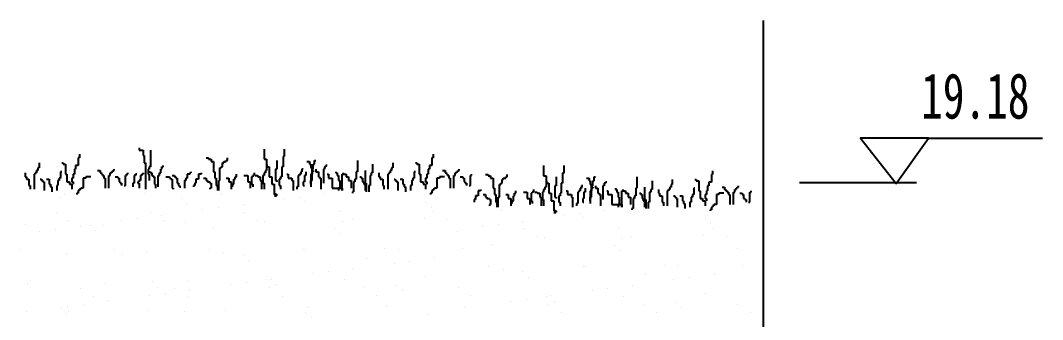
# Model space of a CAD drawing. Extents: x -1852 to 2348, y -1632 to 4031.
# Drawn here: x 1359 to 2034, y 3022 to 3220 of the extents above; entities that cross this region are included whole.
import ezdxf

# ---------------------------------------------------------------- set-up
doc = ezdxf.new("R2010")
doc.units = 0
doc.header["$MEASUREMENT"] = 0
doc.layers.get('0').update_dxf_attribs({"linetype": 'CONTINUOUS'})
doc.layers.add('STAIR', color=140, linetype='CONTINUOUS')
doc.layers.add('TREE', color=3, linetype='CONTINUOUS')
doc.styles.add('XREF1$0$STYLE3', font='simsun.ttf', dxfattribs={"width": 0.7})

msp = doc.modelspace()

# ---------------------------------------------------------------- linework, layer by layer
at = {"color": 40, "linetype": 'BYBLOCK'}
for p, q in [((1958.31, 3141.91), (2033.65, 3141.91)), ((1873.41, 3112.64), (1950.45, 3112.64))]:
    msp.add_line(p, q, dxfattribs=at)
msp.add_lwpolyline([(1958.31, 3141.91), (1913.51, 3141.91), (1937.04, 3112.14)], close=True, dxfattribs=at)
at = {"layer": 'STAIR', "linetype": 'CONTINUOUS'}
msp.add_line((1849.4, 3219.68), (1849.4, 2789.63), dxfattribs=at)
at = {"layer": 'TREE', "linetype": 'CONTINUOUS'}
for p, q in [((1437.76, 3135.62), (1437.76, 3133.95)), ((1397.47, 3128.97), (1397.47, 3123.98)), ((1398.31, 3128.97), (1397.47, 3128.97)), ((1398.31, 3131.46), (1398.31, 3128.97)), ((1437.76, 3133.95), (1440.26, 3133.95)), ((1440.26, 3133.95), (1440.26, 3130.63)), ((1440.26, 3130.63), (1441.09, 3130.63)), ((1441.09, 3130.63), (1441.09, 3125.64)), ((1445.25, 3133.95), (1445.25, 3123.15)), ((1481.86, 3128.97), (1483.52, 3128.97)), ((1483.52, 3128.97), (1483.52, 3128.14)), ((1496, 3127.31), (1496, 3128.97)), ((1520.13, 3134.78), (1520.13, 3128.14)), ((1532.61, 3129.8), (1532.61, 3123.15)), ((1533.45, 3129.8), (1532.61, 3129.8)), ((1533.45, 3134.78), (1533.45, 3129.8)), ((1630.8, 3128.97), (1630.8, 3123.98)), ((1631.63, 3128.97), (1630.8, 3128.97)), ((1631.63, 3131.46), (1631.63, 3128.97)), ((1370.85, 3122.32), (1370.85, 3120.66)), ((1371.68, 3122.32), (1370.85, 3122.32)), ((1371.68, 3125.64), (1371.68, 3122.32)), ((1386.66, 3125.64), (1387.49, 3125.64)), ((1387.49, 3125.64), (1387.49, 3124.81)), ((1387.49, 3124.81), (1389.15, 3124.81)), ((1389.15, 3124.81), (1389.15, 3118.17)), ((1395.81, 3123.98), (1395.81, 3121.49)), ((1397.47, 3123.98), (1395.81, 3123.98)), ((1441.09, 3125.64), (1441.92, 3125.64)), ((1441.92, 3125.64), (1441.92, 3108.2)), ((1444.42, 3123.15), (1444.42, 3121.49)), ((1445.25, 3123.15), (1444.42, 3123.15)), ((1452.74, 3123.15), (1453.57, 3123.15)), ((1452.74, 3121.49), (1452.74, 3123.15)), ((1453.57, 3123.15), (1453.57, 3123.98)), ((1483.52, 3128.14), (1485.19, 3128.14)), ((1485.19, 3128.14), (1485.19, 3126.48)), ((1485.19, 3126.48), (1486.85, 3126.48)), ((1486.85, 3126.48), (1486.85, 3119.83)), ((1491.01, 3122.32), (1491.84, 3122.32)), ((1491.01, 3114.01), (1491.01, 3122.32)), ((1491.84, 3123.15), (1492.68, 3123.15)), ((1491.84, 3122.32), (1491.84, 3123.15)), ((1492.68, 3125.64), (1493.51, 3125.64)), ((1492.68, 3123.15), (1492.68, 3125.64)), ((1493.51, 3126.48), (1495.17, 3126.48)), ((1493.51, 3125.64), (1493.51, 3126.48)), ((1495.17, 3127.31), (1496, 3127.31)), ((1495.17, 3126.48), (1495.17, 3127.31)), ((1520.13, 3128.14), (1521.8, 3128.14)), ((1521.8, 3128.14), (1521.8, 3123.15)), ((1521.8, 3123.98), (1521.8, 3120.66)), ((1522.63, 3123.98), (1521.8, 3123.98)), ((1521.8, 3123.15), (1523.46, 3123.15)), ((1523.46, 3123.15), (1523.46, 3116.51)), ((1528.45, 3127.31), (1528.45, 3121.49)), ((1531.78, 3123.15), (1531.78, 3116.51)), ((1532.61, 3123.15), (1531.78, 3123.15)), ((1548.42, 3126.48), (1550.09, 3126.48)), ((1550.09, 3126.48), (1550.09, 3124.81)), ((1550.09, 3124.81), (1550.92, 3124.81)), ((1550.92, 3124.81), (1550.92, 3122.32)), ((1550.92, 3122.32), (1551.75, 3122.32)), ((1551.75, 3122.32), (1551.75, 3120.66)), ((1552.58, 3124.81), (1553.42, 3124.81)), ((1552.58, 3121.49), (1552.58, 3124.81)), ((1553.42, 3127.31), (1554.25, 3127.31)), ((1553.42, 3124.81), (1553.42, 3127.31)), ((1560.07, 3123.15), (1560.07, 3121.49)), ((1560.9, 3123.15), (1560.07, 3123.15)), ((1560.9, 3123.98), (1560.9, 3123.15)), ((1561.74, 3123.98), (1560.9, 3123.98)), ((1581.71, 3127.31), (1581.71, 3119.83)), ((1591.69, 3124.81), (1591.69, 3119)), ((1604.17, 3122.32), (1604.17, 3120.66)), ((1605, 3122.32), (1604.17, 3122.32)), ((1605, 3125.64), (1605, 3122.32)), ((1619.98, 3125.64), (1620.81, 3125.64)), ((1620.81, 3125.64), (1620.81, 3124.81)), ((1620.81, 3124.81), (1622.48, 3124.81)), ((1622.48, 3124.81), (1622.48, 3118.17)), ((1629.13, 3123.98), (1629.13, 3121.49)), ((1630.8, 3123.98), (1629.13, 3123.98)), ((1704.52, 3123.83), (1704.52, 3117.19)), ((1717.84, 3123.83), (1717.84, 3118.85)), ((1362.53, 3119), (1362.53, 3116.51)), ((1362.53, 3116.51), (1363.36, 3116.51)), ((1363.36, 3116.51), (1363.36, 3114.84)), ((1368.35, 3118.17), (1368.35, 3108.2)), ((1369.18, 3118.17), (1368.35, 3118.17)), ((1369.18, 3119), (1369.18, 3118.17)), ((1370.02, 3119), (1369.18, 3119)), ((1370.02, 3120.66), (1370.02, 3119)), ((1370.85, 3120.66), (1370.02, 3120.66)), ((1384.99, 3115.67), (1384.99, 3114.01)), ((1385.82, 3115.67), (1384.99, 3115.67)), ((1385.82, 3119.83), (1385.82, 3115.67)), ((1386.66, 3119.83), (1385.82, 3119.83)), ((1389.15, 3118.17), (1389.98, 3118.17)), ((1389.98, 3118.17), (1389.98, 3113.18)), ((1393.31, 3115.67), (1393.31, 3113.18)), ((1394.14, 3115.67), (1393.31, 3115.67)), ((1394.14, 3118.17), (1394.14, 3115.67)), ((1394.98, 3118.17), (1394.14, 3118.17)), ((1394.98, 3121.49), (1394.98, 3118.17)), ((1395.81, 3121.49), (1394.98, 3121.49)), ((1400.8, 3115.67), (1400.8, 3109.03)), ((1402.47, 3115.67), (1400.8, 3115.67)), ((1402.47, 3116.51), (1402.47, 3115.67)), ((1405.79, 3116.51), (1402.47, 3116.51)), ((1410.3, 3120.66), (1411.97, 3120.66)), ((1411.97, 3120.66), (1411.97, 3119)), ((1411.97, 3119), (1412.8, 3119)), ((1412.8, 3119), (1412.8, 3118.17)), ((1412.8, 3118.17), (1413.63, 3118.17)), ((1413.63, 3118.17), (1413.63, 3117.34)), ((1413.63, 3117.34), (1414.46, 3117.34)), ((1414.46, 3117.34), (1414.46, 3115.67)), ((1414.46, 3115.67), (1415.3, 3115.67)), ((1415.3, 3115.67), (1415.3, 3109.03)), ((1417.79, 3117.34), (1418.63, 3117.34)), ((1417.79, 3109.03), (1417.79, 3117.34)), ((1418.63, 3119), (1419.46, 3119)), ((1418.63, 3117.34), (1418.63, 3119)), ((1419.46, 3119.83), (1420.29, 3119.83)), ((1419.46, 3119), (1419.46, 3119.83)), ((1420.29, 3120.66), (1421.12, 3120.66)), ((1420.29, 3119.83), (1420.29, 3120.66)), ((1421.12, 3120.66), (1421.12, 3121.49)), ((1421.95, 3116.51), (1423.62, 3116.51)), ((1423.62, 3116.51), (1423.62, 3115.67)), ((1423.62, 3115.67), (1424.45, 3115.67)), ((1424.45, 3115.67), (1424.45, 3113.18)), ((1428.61, 3117.34), (1429.44, 3117.34)), ((1428.61, 3110.69), (1428.61, 3117.34)), ((1429.44, 3118.17), (1430.27, 3118.17)), ((1429.44, 3117.34), (1429.44, 3118.17)), ((1430.27, 3118.17), (1430.27, 3119)), ((1434.43, 3117.34), (1434.43, 3112.35)), ((1435.27, 3117.34), (1434.43, 3117.34)), ((1435.27, 3118.17), (1435.27, 3117.34)), ((1436.1, 3118.17), (1435.27, 3118.17)), ((1438.59, 3117.34), (1438.59, 3114.01)), ((1439.43, 3117.34), (1438.59, 3117.34)), ((1439.43, 3118.17), (1439.43, 3117.34)), ((1440.26, 3118.17), (1439.43, 3118.17)), ((1440.26, 3119), (1440.26, 3118.17)), ((1443.59, 3121.49), (1443.59, 3118.17)), ((1444.42, 3121.49), (1443.59, 3121.49)), ((1443.59, 3118.17), (1444.42, 3118.17)), ((1444.42, 3119.83), (1445.25, 3119.83)), ((1444.42, 3118.17), (1444.42, 3114.01)), ((1445.25, 3119.83), (1445.25, 3119)), ((1445.25, 3119), (1446.08, 3119)), ((1446.08, 3119), (1446.08, 3117.34)), ((1446.08, 3117.34), (1446.91, 3117.34)), ((1446.91, 3117.34), (1446.91, 3116.51)), ((1446.91, 3116.51), (1447.75, 3116.51)), ((1447.75, 3116.51), (1447.75, 3111.52)), ((1450.24, 3117.34), (1451.07, 3117.34)), ((1450.24, 3109.86), (1450.24, 3117.34)), ((1451.07, 3119), (1451.91, 3119)), ((1451.07, 3117.34), (1451.07, 3119)), ((1451.91, 3121.49), (1452.74, 3121.49)), ((1451.91, 3119), (1451.91, 3121.49)), ((1455.23, 3116.51), (1457.73, 3116.51)), ((1457.73, 3116.51), (1457.73, 3115.67)), ((1457.73, 3115.67), (1458.56, 3115.67)), ((1458.56, 3115.67), (1458.56, 3114.84)), ((1459.4, 3117.34), (1461.06, 3117.34)), ((1461.06, 3117.34), (1461.06, 3116.51)), ((1461.06, 3116.51), (1461.89, 3116.51)), ((1461.89, 3116.51), (1461.89, 3115.67)), ((1461.89, 3115.67), (1462.72, 3115.67)), ((1462.72, 3115.67), (1462.72, 3112.35)), ((1468.55, 3115.67), (1468.55, 3114.01)), ((1469.38, 3115.67), (1468.55, 3115.67)), ((1469.38, 3118.17), (1469.38, 3115.67)), ((1471.04, 3118.17), (1469.38, 3118.17)), ((1471.04, 3119), (1471.04, 3118.17)), ((1471.88, 3119), (1471.04, 3119)), ((1471.88, 3119.83), (1471.88, 3119)), ((1476.87, 3118.17), (1476.87, 3114.84)), ((1478.53, 3118.17), (1476.87, 3118.17)), ((1478.53, 3119), (1478.53, 3118.17)), ((1480.2, 3115.67), (1481.86, 3115.67)), ((1481.86, 3115.67), (1481.86, 3114.01)), ((1486.85, 3119.83), (1487.68, 3119.83)), ((1487.68, 3119.83), (1487.68, 3115.67)), ((1487.68, 3115.67), (1488.52, 3115.67)), ((1488.52, 3115.67), (1488.52, 3110.69)), ((1495.17, 3115.67), (1496.84, 3115.67)), ((1496.84, 3115.67), (1496.84, 3113.18)), ((1501, 3116.51), (1501.83, 3116.51)), ((1501, 3114.84), (1501, 3116.51)), ((1501.83, 3116.51), (1501.83, 3118.17)), ((1506.82, 3117.34), (1509.32, 3117.34)), ((1509.32, 3117.34), (1509.32, 3113.18)), ((1511.81, 3116.51), (1511.81, 3111.52)), ((1512.65, 3116.51), (1511.81, 3116.51)), ((1512.65, 3117.34), (1512.65, 3116.51)), ((1513.48, 3117.34), (1512.65, 3117.34)), ((1513.48, 3119), (1513.48, 3117.34)), ((1514.31, 3117.34), (1515.97, 3117.34)), ((1515.97, 3117.34), (1515.97, 3116.51)), ((1515.97, 3116.51), (1517.64, 3116.51)), ((1517.64, 3116.51), (1517.64, 3114.01)), ((1519.3, 3117.34), (1519.3, 3112.35)), ((1520.13, 3117.34), (1519.3, 3117.34)), ((1520.13, 3119), (1520.13, 3117.34)), ((1520.97, 3119), (1520.13, 3119)), ((1520.97, 3120.66), (1520.97, 3119)), ((1521.8, 3120.66), (1520.97, 3120.66)), ((1523.46, 3116.51), (1525.13, 3116.51)), ((1525.13, 3116.51), (1525.13, 3111.52)), ((1527.62, 3121.49), (1527.62, 3114.01)), ((1528.45, 3121.49), (1527.62, 3121.49)), ((1530.95, 3116.51), (1530.95, 3114.84)), ((1531.78, 3116.51), (1530.95, 3116.51)), ((1535.11, 3118.17), (1535.94, 3118.17)), ((1535.94, 3118.17), (1535.94, 3115.67)), ((1535.94, 3115.67), (1538.44, 3115.67)), ((1538.44, 3115.67), (1538.44, 3114.01)), ((1542.6, 3117.34), (1542.6, 3109.86)), ((1543.43, 3117.34), (1542.6, 3117.34)), ((1543.43, 3118.17), (1543.43, 3117.34)), ((1544.26, 3118.17), (1543.43, 3118.17)), ((1544.26, 3119.83), (1544.26, 3118.17)), ((1545.1, 3119.83), (1544.26, 3119.83)), ((1545.1, 3121.49), (1545.1, 3119.83)), ((1545.93, 3121.49), (1545.1, 3121.49)), ((1546.76, 3117.34), (1546.76, 3113.18)), ((1547.59, 3117.34), (1546.76, 3117.34)), ((1547.59, 3119.83), (1547.59, 3117.34)), ((1550.92, 3118.17), (1550.92, 3109.86)), ((1551.75, 3118.17), (1550.92, 3118.17)), ((1551.75, 3121.49), (1552.58, 3121.49)), ((1551.75, 3114.01), (1551.75, 3121.49)), ((1551.75, 3120.66), (1552.58, 3120.66)), ((1551.75, 3119.83), (1551.75, 3118.17)), ((1552.58, 3119.83), (1551.75, 3119.83)), ((1552.58, 3120.66), (1552.58, 3119.83)), ((1554.25, 3121.49), (1554.25, 3119.83)), ((1554.25, 3119.83), (1555.91, 3119.83)), ((1555.91, 3119.83), (1555.91, 3116.51)), ((1555.91, 3116.51), (1556.74, 3116.51)), ((1556.74, 3116.51), (1556.74, 3115.67)), ((1556.74, 3115.67), (1557.58, 3115.67)), ((1557.58, 3115.67), (1557.58, 3108.2)), ((1559.24, 3121.49), (1559.24, 3112.35)), ((1560.07, 3121.49), (1559.24, 3121.49)), ((1561.74, 3118.17), (1562.57, 3118.17)), ((1562.57, 3118.17), (1562.57, 3115.67)), ((1562.57, 3115.67), (1565.06, 3115.67)), ((1565.06, 3115.67), (1565.06, 3109.03)), ((1567.56, 3119.83), (1567.56, 3119)), ((1567.56, 3119), (1568.39, 3119)), ((1568.39, 3119), (1568.39, 3117.34)), ((1568.39, 3117.34), (1569.22, 3117.34)), ((1569.22, 3117.34), (1569.22, 3114.01)), ((1571.72, 3118.17), (1572.55, 3118.17)), ((1571.72, 3107.37), (1571.72, 3118.17)), ((1572.55, 3118.17), (1572.55, 3119)), ((1572.55, 3118.17), (1574.22, 3118.17)), ((1574.22, 3118.17), (1574.22, 3116.51)), ((1574.22, 3116.51), (1575.88, 3116.51)), ((1575.88, 3116.51), (1575.88, 3114.01)), ((1580.87, 3119.83), (1580.87, 3114.84)), ((1581.71, 3119.83), (1580.87, 3119.83)), ((1583.37, 3116.51), (1584.2, 3116.51)), ((1584.2, 3116.51), (1584.2, 3115.67)), ((1584.2, 3115.67), (1585.03, 3115.67)), ((1585.03, 3115.67), (1585.03, 3113.18)), ((1586.7, 3120.66), (1586.7, 3112.35)), ((1590.03, 3117.34), (1590.03, 3110.69)), ((1590.86, 3117.34), (1590.03, 3117.34)), ((1590.86, 3119), (1590.86, 3117.34)), ((1591.69, 3119), (1590.86, 3119)), ((1595.85, 3119), (1595.85, 3116.51)), ((1595.85, 3116.51), (1596.68, 3116.51)), ((1596.68, 3116.51), (1596.68, 3114.84)), ((1601.67, 3118.17), (1601.67, 3108.2)), ((1602.51, 3118.17), (1601.67, 3118.17)), ((1602.51, 3119), (1602.51, 3118.17)), ((1603.34, 3119), (1602.51, 3119)), ((1603.34, 3120.66), (1603.34, 3119)), ((1604.17, 3120.66), (1603.34, 3120.66)), ((1618.32, 3115.67), (1618.32, 3114.01)), ((1619.15, 3115.67), (1618.32, 3115.67)), ((1619.15, 3119.83), (1619.15, 3115.67)), ((1619.98, 3119.83), (1619.15, 3119.83)), ((1622.48, 3118.17), (1623.31, 3118.17)), ((1623.31, 3118.17), (1623.31, 3113.18)), ((1626.64, 3115.67), (1626.64, 3113.18)), ((1627.47, 3115.67), (1626.64, 3115.67)), ((1627.47, 3118.17), (1627.47, 3115.67)), ((1628.3, 3118.17), (1627.47, 3118.17)), ((1628.3, 3121.49), (1628.3, 3118.17)), ((1629.13, 3121.49), (1628.3, 3121.49)), ((1634.12, 3115.67), (1634.12, 3109.03)), ((1635.79, 3115.67), (1634.12, 3115.67)), ((1635.79, 3116.51), (1635.79, 3115.67)), ((1639.12, 3116.51), (1635.79, 3116.51)), ((1637.89, 3120.66), (1639.55, 3120.66)), ((1639.55, 3120.66), (1639.55, 3119)), ((1639.55, 3119), (1640.39, 3119)), ((1640.39, 3119), (1640.39, 3118.17)), ((1640.39, 3118.17), (1641.22, 3118.17)), ((1641.22, 3118.17), (1641.22, 3117.34)), ((1641.22, 3117.34), (1642.05, 3117.34)), ((1642.05, 3117.34), (1642.05, 3115.67)), ((1642.05, 3115.67), (1642.88, 3115.67)), ((1642.88, 3115.67), (1642.88, 3109.03)), ((1645.38, 3117.34), (1646.21, 3117.34)), ((1645.38, 3109.03), (1645.38, 3117.34)), ((1646.21, 3119), (1647.04, 3119)), ((1646.21, 3117.34), (1646.21, 3119)), ((1647.04, 3119.83), (1647.87, 3119.83)), ((1647.04, 3119), (1647.04, 3119.83)), ((1647.87, 3120.66), (1648.71, 3120.66)), ((1647.87, 3119.83), (1647.87, 3120.66)), ((1648.71, 3120.66), (1648.71, 3121.49)), ((1649.54, 3116.51), (1651.2, 3116.51)), ((1651.2, 3116.51), (1651.2, 3115.67)), ((1651.2, 3115.67), (1652.03, 3115.67)), ((1652.03, 3115.67), (1652.03, 3113.18)), ((1656.2, 3117.34), (1657.03, 3117.34)), ((1656.2, 3110.69), (1656.2, 3117.34)), ((1657.03, 3117.34), (1657.03, 3118.17)), ((1666.25, 3118.02), (1667.91, 3118.02)), ((1667.91, 3118.02), (1667.91, 3117.19)), ((1667.91, 3117.19), (1669.58, 3117.19)), ((1669.58, 3117.19), (1669.58, 3115.53)), ((1669.58, 3115.53), (1671.24, 3115.53)), ((1671.24, 3115.53), (1671.24, 3108.88)), ((1677.9, 3115.53), (1679.56, 3115.53)), ((1677.9, 3114.69), (1677.9, 3115.53)), ((1679.56, 3116.36), (1680.39, 3116.36)), ((1679.56, 3115.53), (1679.56, 3116.36)), ((1680.39, 3116.36), (1680.39, 3118.02)), ((1704.52, 3117.19), (1706.19, 3117.19)), ((1706.19, 3117.19), (1706.19, 3112.2)), ((1712.84, 3116.36), (1712.84, 3110.54)), ((1717, 3118.85), (1717, 3112.2)), ((1717.84, 3118.85), (1717, 3118.85)), ((1732.81, 3115.53), (1734.48, 3115.53)), ((1734.48, 3115.53), (1734.48, 3113.86)), ((1737.81, 3116.36), (1738.64, 3116.36)), ((1737.81, 3113.86), (1737.81, 3116.36)), ((1766.09, 3116.36), (1766.09, 3108.88)), ((1815.18, 3118.02), (1815.18, 3113.03)), ((1816.02, 3118.02), (1815.18, 3118.02)), ((1816.02, 3120.51), (1816.02, 3118.02)), ((1363.36, 3114.84), (1365.02, 3114.84)), ((1365.02, 3114.84), (1365.02, 3110.69)), ((1365.02, 3110.69), (1365.86, 3110.69)), ((1365.86, 3110.69), (1365.86, 3108.2)), ((1372.51, 3114.84), (1373.34, 3114.84)), ((1373.34, 3114.84), (1373.34, 3114.01)), ((1373.34, 3114.01), (1374.18, 3114.01)), ((1374.18, 3114.01), (1374.18, 3113.18)), ((1374.18, 3113.18), (1375.01, 3113.18)), ((1375.01, 3113.18), (1375.01, 3107.37)), ((1376.67, 3114.84), (1378.34, 3114.84)), ((1378.34, 3114.84), (1378.34, 3111.52)), ((1378.34, 3111.52), (1379.17, 3111.52)), ((1379.17, 3111.52), (1379.17, 3109.86)), ((1379.17, 3109.86), (1380, 3109.86)), ((1380, 3109.86), (1380, 3106.54)), ((1383.33, 3110.69), (1383.33, 3107.37)), ((1384.16, 3110.69), (1383.33, 3110.69)), ((1384.16, 3114.01), (1384.16, 3110.69)), ((1384.99, 3114.01), (1384.16, 3114.01)), ((1389.98, 3113.18), (1391.65, 3113.18)), ((1391.65, 3113.18), (1391.65, 3111.52)), ((1391.65, 3111.52), (1393.31, 3111.52)), ((1393.31, 3113.18), (1394.14, 3113.18)), ((1393.31, 3111.52), (1393.31, 3108.2)), ((1394.14, 3113.18), (1394.14, 3111.52)), ((1399.14, 3109.03), (1399.14, 3108.2)), ((1400.8, 3109.03), (1399.14, 3109.03)), ((1424.45, 3113.18), (1425.28, 3113.18)), ((1425.28, 3113.18), (1425.28, 3112.35)), ((1425.28, 3112.35), (1426.11, 3112.35)), ((1426.11, 3112.35), (1426.11, 3110.69)), ((1427.78, 3110.69), (1428.61, 3110.69)), ((1433.6, 3112.35), (1433.6, 3109.86)), ((1434.43, 3112.35), (1433.6, 3112.35)), ((1436.93, 3113.18), (1436.93, 3112.35)), ((1437.76, 3113.18), (1436.93, 3113.18)), ((1436.93, 3112.35), (1437.76, 3112.35)), ((1437.76, 3114.01), (1437.76, 3113.18)), ((1438.59, 3114.01), (1437.76, 3114.01)), ((1437.76, 3112.35), (1437.76, 3109.03)), ((1447.75, 3111.52), (1448.58, 3111.52)), ((1448.58, 3111.52), (1448.58, 3109.03)), ((1458.56, 3114.84), (1459.4, 3114.84)), ((1459.4, 3114.84), (1459.4, 3109.03)), ((1459.4, 3109.03), (1460.23, 3109.03)), ((1460.23, 3109.03), (1460.23, 3108.2)), ((1462.72, 3112.35), (1463.56, 3112.35)), ((1463.56, 3112.35), (1463.56, 3110.69)), ((1463.56, 3110.69), (1464.39, 3110.69)), ((1464.39, 3110.69), (1464.39, 3109.86)), ((1464.39, 3109.86), (1465.22, 3109.86)), ((1467.72, 3114.01), (1467.72, 3109.03)), ((1468.55, 3114.01), (1467.72, 3114.01)), ((1473.54, 3110.69), (1473.54, 3109.86)), ((1474.37, 3110.69), (1473.54, 3110.69)), ((1474.37, 3112.35), (1474.37, 3110.69)), ((1475.2, 3112.35), (1474.37, 3112.35)), ((1475.2, 3114.84), (1475.2, 3112.35)), ((1476.87, 3114.84), (1475.2, 3114.84)), ((1481.86, 3114.01), (1482.69, 3114.01)), ((1482.69, 3114.01), (1482.69, 3113.18)), ((1482.69, 3113.18), (1484.36, 3113.18)), ((1484.36, 3113.18), (1484.36, 3112.35)), ((1484.36, 3112.35), (1485.19, 3112.35)), ((1484.36, 3109.03), (1484.36, 3108.2)), ((1485.19, 3109.03), (1484.36, 3109.03)), ((1485.19, 3112.35), (1485.19, 3109.03)), ((1488.52, 3110.69), (1489.35, 3110.69)), ((1489.35, 3110.69), (1489.35, 3107.37)), ((1490.18, 3114.01), (1491.01, 3114.01)), ((1490.18, 3107.37), (1490.18, 3114.01)), ((1496.84, 3113.18), (1498.5, 3113.18)), ((1498.5, 3113.18), (1498.5, 3108.2)), ((1499.33, 3111.52), (1500.16, 3111.52)), ((1499.33, 3109.86), (1499.33, 3111.52)), ((1500.16, 3114.84), (1501, 3114.84)), ((1500.16, 3111.52), (1500.16, 3114.84)), ((1509.32, 3113.18), (1510.98, 3113.18)), ((1510.98, 3113.18), (1510.98, 3109.03)), ((1511.81, 3111.52), (1512.65, 3111.52)), ((1512.65, 3111.52), (1512.65, 3109.86)), ((1517.64, 3114.01), (1518.47, 3114.01)), ((1518.47, 3114.01), (1518.47, 3108.2)), ((1519.3, 3112.35), (1520.13, 3112.35)), ((1520.13, 3112.35), (1520.13, 3108.2)), ((1525.13, 3111.52), (1526.79, 3111.52)), ((1526.79, 3111.52), (1526.79, 3104.87)), ((1527.62, 3114.01), (1528.45, 3114.01)), ((1528.45, 3114.01), (1528.45, 3113.18)), ((1530.12, 3114.84), (1530.12, 3110.69)), ((1530.95, 3114.84), (1530.12, 3114.84)), ((1530.12, 3110.69), (1530.95, 3110.69)), ((1530.95, 3110.69), (1530.95, 3108.2)), ((1538.44, 3114.01), (1539.27, 3114.01)), ((1539.27, 3114.01), (1539.27, 3107.37)), ((1541.77, 3109.86), (1541.77, 3108.2)), ((1542.6, 3109.86), (1541.77, 3109.86)), ((1545.93, 3113.18), (1545.93, 3110.69)), ((1546.76, 3113.18), (1545.93, 3113.18)), ((1545.93, 3110.69), (1546.76, 3110.69)), ((1550.92, 3114.01), (1551.75, 3114.01)), ((1550.92, 3111.52), (1550.92, 3114.01)), ((1565.06, 3109.03), (1571.72, 3109.03)), ((1569.22, 3114.01), (1570.06, 3114.01)), ((1569.22, 3109.03), (1569.22, 3107.37)), ((1570.06, 3109.03), (1569.22, 3109.03)), ((1570.06, 3114.01), (1570.06, 3109.03)), ((1571.72, 3109.03), (1571.72, 3107.37)), ((1575.88, 3114.01), (1577.54, 3114.01)), ((1577.54, 3114.01), (1577.54, 3109.03)), ((1579.21, 3113.18), (1579.21, 3106.54)), ((1580.04, 3113.18), (1579.21, 3113.18)), ((1580.04, 3114.84), (1580.04, 3113.18)), ((1580.87, 3114.84), (1580.04, 3114.84)), ((1585.03, 3113.18), (1585.87, 3113.18)), ((1585.87, 3113.18), (1585.87, 3111.52)), ((1585.87, 3111.52), (1586.7, 3111.52)), ((1586.7, 3112.35), (1587.53, 3112.35)), ((1586.7, 3111.52), (1586.7, 3107.37)), ((1587.53, 3112.35), (1587.53, 3106.54)), ((1589.19, 3110.69), (1589.19, 3106.54)), ((1590.03, 3110.69), (1589.19, 3110.69)), ((1596.68, 3114.84), (1598.35, 3114.84)), ((1598.35, 3114.84), (1598.35, 3110.69)), ((1598.35, 3110.69), (1599.18, 3110.69)), ((1599.18, 3110.69), (1599.18, 3108.2)), ((1605.83, 3114.84), (1606.67, 3114.84)), ((1606.67, 3114.84), (1606.67, 3114.01)), ((1606.67, 3114.01), (1607.5, 3114.01)), ((1607.5, 3114.01), (1607.5, 3113.18)), ((1607.5, 3113.18), (1608.33, 3113.18)), ((1608.33, 3113.18), (1608.33, 3107.37)), ((1609.99, 3114.84), (1611.66, 3114.84)), ((1611.66, 3114.84), (1611.66, 3111.52)), ((1611.66, 3111.52), (1612.49, 3111.52)), ((1612.49, 3111.52), (1612.49, 3109.86)), ((1612.49, 3109.86), (1613.32, 3109.86)), ((1613.32, 3109.86), (1613.32, 3106.54)), ((1616.65, 3110.69), (1616.65, 3107.37)), ((1617.48, 3110.69), (1616.65, 3110.69)), ((1617.48, 3114.01), (1617.48, 3110.69)), ((1618.32, 3114.01), (1617.48, 3114.01)), ((1623.31, 3113.18), (1624.97, 3113.18)), ((1624.97, 3113.18), (1624.97, 3111.52)), ((1624.97, 3111.52), (1626.64, 3111.52)), ((1626.64, 3113.18), (1627.47, 3113.18)), ((1626.64, 3111.52), (1626.64, 3108.2)), ((1627.47, 3113.18), (1627.47, 3111.52)), ((1632.46, 3109.03), (1632.46, 3108.2)), ((1634.12, 3109.03), (1632.46, 3109.03)), ((1652.03, 3113.18), (1652.87, 3113.18)), ((1652.87, 3113.18), (1652.87, 3112.35)), ((1652.87, 3112.35), (1653.7, 3112.35)), ((1653.7, 3112.35), (1653.7, 3110.69)), ((1655.36, 3110.69), (1656.2, 3110.69)), ((1671.24, 3108.88), (1672.07, 3108.88)), ((1672.07, 3108.88), (1672.07, 3104.72)), ((1675.4, 3111.37), (1676.23, 3111.37)), ((1675.4, 3103.06), (1675.4, 3111.37)), ((1676.23, 3112.2), (1677.07, 3112.2)), ((1676.23, 3111.37), (1676.23, 3112.2)), ((1677.07, 3114.69), (1677.9, 3114.69)), ((1677.07, 3112.2), (1677.07, 3114.69)), ((1705.36, 3109.71), (1705.36, 3108.05)), ((1706.19, 3109.71), (1705.36, 3109.71)), ((1706.19, 3113.03), (1706.19, 3109.71)), ((1707.02, 3113.03), (1706.19, 3113.03)), ((1706.19, 3112.2), (1707.85, 3112.2)), ((1707.85, 3112.2), (1707.85, 3105.56)), ((1712.01, 3110.54), (1712.01, 3103.06)), ((1712.84, 3110.54), (1712.01, 3110.54)), ((1716.17, 3112.2), (1716.17, 3105.56)), ((1717, 3112.2), (1716.17, 3112.2)), ((1728.65, 3108.88), (1728.65, 3107.22)), ((1729.48, 3108.88), (1728.65, 3108.88)), ((1729.48, 3110.54), (1729.48, 3108.88)), ((1730.32, 3110.54), (1729.48, 3110.54)), ((1731.98, 3108.88), (1731.98, 3106.39)), ((1734.48, 3113.86), (1735.31, 3113.86)), ((1735.31, 3113.86), (1735.31, 3111.37)), ((1735.31, 3111.37), (1736.14, 3111.37)), ((1736.14, 3111.37), (1736.14, 3109.71)), ((1736.14, 3110.54), (1736.97, 3110.54)), ((1736.14, 3103.06), (1736.14, 3110.54)), ((1736.14, 3109.71), (1736.97, 3109.71)), ((1736.14, 3108.88), (1736.14, 3107.22)), ((1736.97, 3108.88), (1736.14, 3108.88)), ((1736.97, 3113.86), (1737.81, 3113.86)), ((1736.97, 3110.54), (1736.97, 3113.86)), ((1736.97, 3109.71), (1736.97, 3108.88)), ((1738.64, 3110.54), (1738.64, 3108.88)), ((1738.64, 3108.88), (1740.3, 3108.88)), ((1740.3, 3108.88), (1740.3, 3105.56)), ((1743.63, 3110.54), (1743.63, 3101.4)), ((1744.46, 3110.54), (1743.63, 3110.54)), ((1744.46, 3112.2), (1744.46, 3110.54)), ((1745.29, 3112.2), (1744.46, 3112.2)), ((1745.29, 3113.03), (1745.29, 3112.2)), ((1746.13, 3113.03), (1745.29, 3113.03)), ((1751.95, 3108.88), (1751.95, 3108.05)), ((1765.26, 3108.88), (1765.26, 3103.89)), ((1766.09, 3108.88), (1765.26, 3108.88)), ((1771.09, 3109.71), (1771.09, 3101.4)), ((1776.08, 3113.86), (1776.08, 3108.05)), ((1787.73, 3109.71), (1787.73, 3108.05)), ((1788.56, 3109.71), (1787.73, 3109.71)), ((1788.56, 3111.37), (1788.56, 3109.71)), ((1789.39, 3111.37), (1788.56, 3111.37)), ((1789.39, 3114.69), (1789.39, 3111.37)), ((1803.54, 3108.88), (1803.54, 3104.72)), ((1804.37, 3108.88), (1803.54, 3108.88)), ((1804.37, 3114.69), (1805.2, 3114.69)), ((1805.2, 3114.69), (1805.2, 3113.86)), ((1805.2, 3113.86), (1806.86, 3113.86)), ((1806.86, 3113.86), (1806.86, 3107.22)), ((1812.69, 3110.54), (1812.69, 3107.22)), ((1813.52, 3110.54), (1812.69, 3110.54)), ((1813.52, 3113.03), (1813.52, 3110.54)), ((1815.18, 3113.03), (1813.52, 3113.03)), ((1822.28, 3109.71), (1823.94, 3109.71)), ((1823.94, 3109.71), (1823.94, 3108.05)), ((1831.43, 3108.88), (1832.26, 3108.88)), ((1831.43, 3108.05), (1831.43, 3108.88)), ((1832.26, 3109.71), (1833.1, 3109.71)), ((1832.26, 3108.88), (1832.26, 3109.71)), ((1833.1, 3109.71), (1833.1, 3110.54)), ((1385.43, 3102.87), (1385.43, 3102.87)), ((1388.73, 3104.62), (1388.73, 3104.62)), ((1396.64, 3105.7), (1396.64, 3104.87)), ((1397.47, 3105.7), (1396.64, 3105.7)), ((1397.47, 3107.37), (1397.47, 3105.7)), ((1398.31, 3107.37), (1397.47, 3107.37)), ((1398.31, 3108.2), (1398.31, 3107.37)), ((1399.14, 3108.2), (1398.31, 3108.2)), ((1441.08, 3105.29), (1441.08, 3105.29)), ((1465.46, 3102.18), (1465.46, 3102.18)), ((1492.25, 3105.04), (1492.25, 3105.04)), ((1526.79, 3104.87), (1528.45, 3104.87)), ((1527.62, 3103.21), (1527.62, 3105.7)), ((1527.62, 3104.04), (1527.62, 3103.21)), ((1528.45, 3104.04), (1527.62, 3104.04)), ((1528.45, 3104.87), (1528.45, 3104.04)), ((1533.61, 3101.7), (1533.61, 3101.7)), ((1544.02, 3103.08), (1544.02, 3103.08)), ((1560.28, 3105.22), (1560.28, 3105.22)), ((1578.38, 3106.54), (1578.38, 3105.7)), ((1579.21, 3106.54), (1578.38, 3106.54)), ((1629.96, 3105.7), (1629.96, 3104.87)), ((1630.8, 3105.7), (1629.96, 3105.7)), ((1630.8, 3107.37), (1630.8, 3105.7)), ((1631.63, 3107.37), (1630.8, 3107.37)), ((1631.63, 3108.2), (1631.63, 3107.37)), ((1632.46, 3108.2), (1631.63, 3108.2)), ((1659.59, 3103.89), (1659.59, 3101.4)), ((1661.26, 3103.89), (1659.59, 3103.89)), ((1661.26, 3107.22), (1661.26, 3103.89)), ((1662.92, 3107.22), (1661.26, 3107.22)), ((1662.92, 3108.05), (1662.92, 3107.22)), ((1664.59, 3104.72), (1666.25, 3104.72)), ((1666.25, 3104.72), (1666.25, 3103.06)), ((1666.25, 3103.06), (1667.08, 3103.06)), ((1667.08, 3103.06), (1667.08, 3102.23)), ((1667.08, 3102.23), (1668.75, 3102.23)), ((1668.75, 3102.23), (1668.75, 3101.4)), ((1672.07, 3104.72), (1672.91, 3104.72)), ((1672.91, 3104.72), (1672.91, 3099.74)), ((1674.57, 3103.06), (1675.4, 3103.06)), ((1674.57, 3096.42), (1674.57, 3103.06)), ((1679.56, 3104.72), (1681.23, 3104.72)), ((1681.23, 3104.72), (1681.23, 3102.23)), ((1681.23, 3102.23), (1682.89, 3102.23)), ((1682.89, 3102.23), (1682.89, 3097.25)), ((1684.55, 3103.89), (1685.39, 3103.89)), ((1684.55, 3100.57), (1684.55, 3103.89)), ((1685.39, 3105.56), (1686.22, 3105.56)), ((1685.39, 3103.89), (1685.39, 3105.56)), ((1686.22, 3105.56), (1686.22, 3107.22)), ((1691.21, 3106.39), (1693.71, 3106.39)), ((1693.71, 3106.39), (1693.71, 3102.23)), ((1693.71, 3102.23), (1695.37, 3102.23)), ((1695.37, 3102.23), (1695.37, 3098.08)), ((1696.2, 3105.56), (1696.2, 3100.57)), ((1697.04, 3105.56), (1696.2, 3105.56)), ((1697.04, 3106.39), (1697.04, 3105.56)), ((1697.87, 3106.39), (1697.04, 3106.39)), ((1697.87, 3108.05), (1697.87, 3106.39)), ((1698.7, 3106.39), (1700.36, 3106.39)), ((1700.36, 3106.39), (1700.36, 3105.56)), ((1700.36, 3105.56), (1702.03, 3105.56)), ((1702.03, 3105.56), (1702.03, 3103.06)), ((1702.03, 3103.06), (1702.86, 3103.06)), ((1702.86, 3103.06), (1702.86, 3097.25)), ((1703.69, 3106.39), (1703.69, 3101.4)), ((1704.52, 3106.39), (1703.69, 3106.39)), ((1704.52, 3108.05), (1704.52, 3106.39)), ((1705.36, 3108.05), (1704.52, 3108.05)), ((1707.85, 3105.56), (1709.52, 3105.56)), ((1709.52, 3105.56), (1709.52, 3100.57)), ((1712.01, 3103.06), (1712.84, 3103.06)), ((1712.84, 3103.06), (1712.84, 3102.23)), ((1714.51, 3103.89), (1714.51, 3099.74)), ((1715.34, 3103.89), (1714.51, 3103.89)), ((1715.34, 3105.56), (1715.34, 3103.89)), ((1716.17, 3105.56), (1715.34, 3105.56)), ((1719.5, 3107.22), (1720.33, 3107.22)), ((1720.33, 3107.22), (1720.33, 3104.72)), ((1720.33, 3104.72), (1722.83, 3104.72)), ((1722.83, 3104.72), (1722.83, 3103.06)), ((1722.83, 3103.06), (1723.66, 3103.06)), ((1723.66, 3103.06), (1723.66, 3096.42)), ((1726.99, 3106.39), (1726.99, 3098.91)), ((1727.82, 3106.39), (1726.99, 3106.39)), ((1727.82, 3107.22), (1727.82, 3106.39)), ((1728.65, 3107.22), (1727.82, 3107.22)), ((1730.32, 3102.23), (1730.32, 3099.74)), ((1731.15, 3102.23), (1730.32, 3102.23)), ((1731.15, 3106.39), (1731.15, 3102.23)), ((1731.98, 3106.39), (1731.15, 3106.39)), ((1735.31, 3107.22), (1735.31, 3098.91)), ((1736.14, 3107.22), (1735.31, 3107.22)), ((1735.31, 3103.06), (1736.14, 3103.06)), ((1735.31, 3100.57), (1735.31, 3103.06)), ((1740.3, 3105.56), (1741.13, 3105.56)), ((1741.13, 3105.56), (1741.13, 3104.72)), ((1741.13, 3104.72), (1741.97, 3104.72)), ((1741.97, 3104.72), (1741.97, 3097.25)), ((1746.13, 3107.22), (1746.96, 3107.22)), ((1746.96, 3107.22), (1746.96, 3104.72)), ((1746.96, 3104.72), (1749.45, 3104.72)), ((1749.45, 3104.72), (1749.45, 3098.08)), ((1751.95, 3108.05), (1752.78, 3108.05)), ((1752.78, 3108.05), (1752.78, 3106.39)), ((1752.78, 3106.39), (1753.61, 3106.39)), ((1753.61, 3106.39), (1753.61, 3103.06)), ((1753.61, 3103.06), (1754.45, 3103.06)), ((1754.45, 3103.06), (1754.45, 3098.08)), ((1756.11, 3107.22), (1756.94, 3107.22)), ((1756.11, 3096.42), (1756.11, 3107.22)), ((1756.94, 3107.22), (1756.94, 3108.05)), ((1756.94, 3107.22), (1758.61, 3107.22)), ((1758.61, 3107.22), (1758.61, 3105.56)), ((1758.61, 3105.56), (1760.27, 3105.56)), ((1760.27, 3105.56), (1760.27, 3103.06)), ((1760.27, 3103.06), (1761.93, 3103.06)), ((1761.93, 3103.06), (1761.93, 3098.08)), ((1763.6, 3102.23), (1763.6, 3095.58)), ((1764.43, 3102.23), (1763.6, 3102.23)), ((1764.43, 3103.89), (1764.43, 3102.23)), ((1765.26, 3103.89), (1764.43, 3103.89)), ((1767.76, 3105.56), (1768.59, 3105.56)), ((1768.59, 3105.56), (1768.59, 3104.72)), ((1768.59, 3104.72), (1769.42, 3104.72)), ((1769.42, 3104.72), (1769.42, 3102.23)), ((1769.42, 3102.23), (1770.25, 3102.23)), ((1770.25, 3102.23), (1770.25, 3100.57)), ((1774.42, 3106.39), (1774.42, 3099.74)), ((1775.25, 3106.39), (1774.42, 3106.39)), ((1775.25, 3108.05), (1775.25, 3106.39)), ((1776.08, 3108.05), (1775.25, 3108.05)), ((1780.24, 3108.05), (1780.24, 3105.56)), ((1780.24, 3105.56), (1781.07, 3105.56)), ((1781.07, 3105.56), (1781.07, 3103.89)), ((1781.07, 3103.89), (1782.74, 3103.89)), ((1782.74, 3103.89), (1782.74, 3099.74)), ((1786.06, 3107.22), (1786.06, 3097.25)), ((1786.9, 3107.22), (1786.06, 3107.22)), ((1786.9, 3108.05), (1786.9, 3107.22)), ((1787.73, 3108.05), (1786.9, 3108.05)), ((1790.22, 3103.89), (1791.06, 3103.89)), ((1791.06, 3103.89), (1791.06, 3103.06)), ((1791.06, 3103.06), (1791.89, 3103.06)), ((1791.89, 3103.06), (1791.89, 3102.23)), ((1791.89, 3102.23), (1792.72, 3102.23)), ((1792.72, 3102.23), (1792.72, 3096.42)), ((1794.38, 3103.89), (1796.05, 3103.89)), ((1796.05, 3103.89), (1796.05, 3100.57)), ((1801.87, 3103.06), (1801.87, 3099.74)), ((1802.7, 3103.06), (1801.87, 3103.06)), ((1802.7, 3104.72), (1802.7, 3103.06)), ((1803.54, 3104.72), (1802.7, 3104.72)), ((1806.86, 3107.22), (1807.7, 3107.22)), ((1807.7, 3107.22), (1807.7, 3102.23)), ((1807.7, 3102.23), (1809.36, 3102.23)), ((1809.36, 3102.23), (1809.36, 3100.57)), ((1811.02, 3104.72), (1811.02, 3102.23)), ((1811.86, 3104.72), (1811.02, 3104.72)), ((1811.02, 3102.23), (1811.86, 3102.23)), ((1811.86, 3107.22), (1811.86, 3104.72)), ((1812.69, 3107.22), (1811.86, 3107.22)), ((1811.86, 3102.23), (1811.86, 3100.57)), ((1818.51, 3104.72), (1818.51, 3098.08)), ((1820.18, 3104.72), (1818.51, 3104.72)), ((1820.18, 3105.56), (1820.18, 3104.72)), ((1823.51, 3105.56), (1820.18, 3105.56)), ((1823.94, 3108.05), (1824.78, 3108.05)), ((1824.78, 3108.05), (1824.78, 3107.22)), ((1824.78, 3107.22), (1825.61, 3107.22)), ((1825.61, 3107.22), (1825.61, 3106.39)), ((1825.61, 3106.39), (1826.44, 3106.39)), ((1826.44, 3106.39), (1826.44, 3104.72)), ((1826.44, 3104.72), (1827.27, 3104.72)), ((1827.27, 3104.72), (1827.27, 3098.08)), ((1829.77, 3106.39), (1830.6, 3106.39)), ((1829.77, 3098.08), (1829.77, 3106.39)), ((1830.6, 3108.05), (1831.43, 3108.05)), ((1830.6, 3106.39), (1830.6, 3108.05)), ((1833.93, 3105.56), (1835.59, 3105.56)), ((1835.59, 3105.56), (1835.59, 3104.72)), ((1835.59, 3104.72), (1836.42, 3104.72)), ((1836.42, 3104.72), (1836.42, 3102.23)), ((1836.42, 3102.23), (1837.26, 3102.23)), ((1837.26, 3102.23), (1837.26, 3101.4)), ((1840.58, 3106.39), (1841.42, 3106.39)), ((1840.58, 3099.74), (1840.58, 3106.39)), ((1841.42, 3106.39), (1841.42, 3107.22)), ((1469.15, 3098.8), (1469.15, 3098.8)), ((1490.18, 3095.99), (1490.18, 3095.99)), ((1506.44, 3098.13), (1506.44, 3098.13)), ((1546.67, 3100.41), (1546.67, 3100.41)), ((1626.7, 3099.72), (1626.7, 3099.72)), ((1630.39, 3096.34), (1630.39, 3096.34)), ((1658.76, 3101.4), (1658.76, 3099.74)), ((1659.59, 3101.4), (1658.76, 3101.4)), ((1668.75, 3101.4), (1669.58, 3101.4)), ((1668.75, 3098.08), (1668.75, 3097.25)), ((1669.58, 3098.08), (1668.75, 3098.08)), ((1669.58, 3101.4), (1669.58, 3098.08)), ((1672.91, 3099.74), (1673.74, 3099.74)), ((1673.74, 3099.74), (1673.74, 3096.42)), ((1683.72, 3100.57), (1684.55, 3100.57)), ((1683.72, 3098.91), (1683.72, 3100.57)), ((1696.2, 3100.57), (1697.04, 3100.57)), ((1697.04, 3100.57), (1697.04, 3098.91)), ((1703.69, 3101.4), (1704.52, 3101.4)), ((1704.52, 3101.4), (1704.52, 3097.25)), ((1709.52, 3100.57), (1711.18, 3100.57)), ((1711.18, 3100.57), (1711.18, 3093.92)), ((1714.51, 3099.74), (1715.34, 3099.74)), ((1715.34, 3099.74), (1715.34, 3097.25)), ((1726.16, 3098.91), (1726.16, 3097.25)), ((1726.99, 3098.91), (1726.16, 3098.91)), ((1730.32, 3099.74), (1731.15, 3099.74)), ((1749.45, 3098.08), (1756.11, 3098.08)), ((1753.61, 3098.08), (1753.61, 3096.42)), ((1754.45, 3098.08), (1753.61, 3098.08)), ((1756.11, 3098.08), (1756.11, 3096.42)), ((1762.77, 3095.58), (1762.77, 3094.75)), ((1763.6, 3095.58), (1762.77, 3095.58)), ((1770.25, 3100.57), (1771.09, 3100.57)), ((1771.09, 3101.4), (1771.92, 3101.4)), ((1771.09, 3100.57), (1771.09, 3096.42)), ((1771.92, 3101.4), (1771.92, 3095.58)), ((1773.58, 3099.74), (1773.58, 3095.58)), ((1774.42, 3099.74), (1773.58, 3099.74)), ((1782.74, 3099.74), (1783.57, 3099.74)), ((1783.57, 3099.74), (1783.57, 3097.25)), ((1796.05, 3100.57), (1796.88, 3100.57)), ((1796.88, 3100.57), (1796.88, 3098.91)), ((1796.88, 3098.91), (1797.71, 3098.91)), ((1797.71, 3098.91), (1797.71, 3095.58)), ((1801.04, 3099.74), (1801.04, 3096.42)), ((1801.87, 3099.74), (1801.04, 3099.74)), ((1809.36, 3100.57), (1811.02, 3100.57)), ((1811.02, 3100.57), (1811.02, 3097.25)), ((1815.18, 3096.42), (1815.18, 3094.75)), ((1816.02, 3096.42), (1815.18, 3096.42)), ((1816.02, 3097.25), (1816.02, 3096.42)), ((1816.85, 3097.25), (1816.02, 3097.25)), ((1816.85, 3098.08), (1816.85, 3097.25)), ((1818.51, 3098.08), (1816.85, 3098.08)), ((1837.26, 3101.4), (1838.09, 3101.4)), ((1838.09, 3101.4), (1838.09, 3099.74)), ((1839.75, 3099.74), (1840.58, 3099.74)), ((1382.88, 3092.99), (1382.88, 3092.99)), ((1436.35, 3088.9), (1436.35, 3088.9)), ((1445.17, 3093.1), (1445.17, 3093.1)), ((1452.61, 3091.04), (1452.61, 3091.04)), ((1479.77, 3094.62), (1479.77, 3094.62)), ((1507.45, 3093.22), (1507.45, 3093.22)), ((1569.73, 3093.33), (1569.73, 3093.33)), ((1625.66, 3088.91), (1625.66, 3088.91)), ((1632.01, 3093.44), (1632.01, 3093.44)), ((1676.64, 3094.09), (1676.64, 3094.09)), ((1711.18, 3093.92), (1712.84, 3093.92)), ((1712.01, 3092.26), (1712.01, 3094.75)), ((1712.01, 3093.09), (1712.01, 3092.26)), ((1712.84, 3093.09), (1712.01, 3093.09)), ((1712.84, 3093.92), (1712.84, 3093.09)), ((1718, 3090.75), (1718, 3090.75)), ((1728.41, 3092.12), (1728.41, 3092.12)), ((1731.06, 3089.46), (1731.06, 3089.46)), ((1744.67, 3094.27), (1744.67, 3094.27)), ((1811.09, 3088.77), (1811.09, 3088.77)), ((1814.35, 3094.75), (1814.35, 3093.92)), ((1815.18, 3094.75), (1814.35, 3094.75)), ((1362.95, 3084.84), (1362.95, 3084.84)), ((1382.51, 3081.81), (1382.51, 3081.81)), ((1391.32, 3087.62), (1391.32, 3087.62)), ((1398.77, 3083.95), (1398.77, 3083.95)), ((1405.34, 3084.62), (1405.34, 3084.62)), ((1414.11, 3084.59), (1414.11, 3084.59)), ((1425.94, 3087.53), (1425.94, 3087.53)), ((1453.6, 3087.73), (1453.6, 3087.73)), ((1468.13, 3086.54), (1468.13, 3086.54)), ((1486.55, 3082.86), (1486.55, 3082.86)), ((1515.88, 3087.84), (1515.88, 3087.84)), ((1520.48, 3087.2), (1520.48, 3087.2)), ((1566.58, 3082.17), (1566.58, 3082.17)), ((1571.64, 3086.96), (1571.64, 3086.96)), ((1578.17, 3087.96), (1578.17, 3087.96)), ((1640.45, 3088.07), (1640.45, 3088.07)), ((1664.16, 3083.67), (1664.16, 3083.67)), ((1674.57, 3085.04), (1674.57, 3085.04)), ((1690.83, 3087.18), (1690.83, 3087.18)), ((1691.84, 3082.27), (1691.84, 3082.27)), ((1754.12, 3082.38), (1754.12, 3082.38)), ((1814.77, 3085.39), (1814.77, 3085.39)), ((1816.4, 3082.49), (1816.4, 3082.49)), ((1372.1, 3080.44), (1372.1, 3080.44)), ((1409.02, 3081.25), (1409.02, 3081.25)), ((1570.26, 3078.79), (1570.26, 3078.79)), ((1647.78, 3080.4), (1647.78, 3080.4)), ((1700.27, 3076.89), (1700.27, 3076.89)), ((1704.87, 3076.25), (1704.87, 3076.25)), ((1756.03, 3076.01), (1756.03, 3076.01)), ((1762.56, 3077.01), (1762.56, 3077.01)), ((1810.05, 3077.95), (1810.05, 3077.95)), ((1824.84, 3077.12), (1824.84, 3077.12)), ((1359.4, 3068.16), (1359.4, 3068.16)), ((1421.68, 3068.27), (1421.68, 3068.27)), ((1483.96, 3068.39), (1483.96, 3068.39)), ((1546.25, 3068.5), (1546.25, 3068.5)), ((1547.52, 3068.45), (1547.52, 3068.45)), ((1599.88, 3069.12), (1599.88, 3069.12)), ((1608.53, 3068.61), (1608.53, 3068.61)), ((1651.04, 3068.87), (1651.04, 3068.87)), ((1670.94, 3071.91), (1670.94, 3071.91)), ((1750.97, 3071.22), (1750.97, 3071.22)), ((1832.17, 3069.45), (1832.17, 3069.45)), ((1389.99, 3066.08), (1389.99, 3066.08)), ((1426.42, 3065.3), (1426.42, 3065.3)), ((1442.34, 3066.75), (1442.34, 3066.75)), ((1493.51, 3066.51), (1493.51, 3066.51)), ((1506.45, 3064.61), (1506.45, 3064.61)), ((1510.14, 3061.24), (1510.14, 3061.24)), ((1587.66, 3062.85), (1587.66, 3062.85)), ((1632.55, 3062.95), (1632.55, 3062.95)), ((1754.65, 3067.84), (1754.65, 3067.84)), ((1578.72, 3055.86), (1578.72, 3055.86)), ((1605.88, 3059.44), (1605.88, 3059.44)), ((1616.29, 3060.81), (1616.29, 3060.81)), ((1668.35, 3057.44), (1668.35, 3057.44)), ((1677.9, 3055.56), (1677.9, 3055.56)), ((1730.63, 3057.55), (1730.63, 3057.55)), ((1731.91, 3057.5), (1731.91, 3057.5)), ((1784.26, 3058.17), (1784.26, 3058.17)), ((1792.92, 3057.66), (1792.92, 3057.66)), ((1835.43, 3057.92), (1835.43, 3057.92)), ((1366.3, 3047.75), (1366.3, 3047.75)), ((1469.39, 3048), (1469.39, 3048)), ((1521.74, 3048.67), (1521.74, 3048.67)), ((1524.88, 3048.77), (1524.88, 3048.77)), ((1552.05, 3052.35), (1552.05, 3052.35)), ((1562.46, 3053.72), (1562.46, 3053.72)), ((1572.9, 3048.42), (1572.9, 3048.42)), ((1626.92, 3050.37), (1626.92, 3050.37)), ((1690.84, 3053.66), (1690.84, 3053.66)), ((1694.53, 3050.29), (1694.53, 3050.29)), ((1772.05, 3051.9), (1772.05, 3051.9)), ((1790.27, 3048.49), (1790.27, 3048.49)), ((1800.68, 3049.86), (1800.68, 3049.86)), ((1816.94, 3052), (1816.94, 3052)), ((1364.21, 3046.3), (1364.21, 3046.3)), ((1399.04, 3042.91), (1399.04, 3042.91)), ((1415.37, 3046.05), (1415.37, 3046.05)), ((1446.33, 3047.06), (1446.33, 3047.06)), ((1450.02, 3043.68), (1450.02, 3043.68)), ((1461.32, 3043.02), (1461.32, 3043.02)), ((1471.05, 3041.69), (1471.05, 3041.69)), ((1498.21, 3045.26), (1498.21, 3045.26)), ((1508.62, 3046.63), (1508.62, 3046.63)), ((1523.6, 3043.13), (1523.6, 3043.13)), ((1527.54, 3045.29), (1527.54, 3045.29)), ((1585.88, 3043.25), (1585.88, 3043.25)), ((1607.57, 3044.61), (1607.57, 3044.61)), ((1611.26, 3041.23), (1611.26, 3041.23)), ((1648.17, 3043.36), (1648.17, 3043.36)), ((1736.44, 3041.4), (1736.44, 3041.4)), ((1746.85, 3042.77), (1746.85, 3042.77)), ((1763.11, 3044.91), (1763.11, 3044.91)), ((1407.47, 3037.54), (1407.47, 3037.54)), ((1417.21, 3034.6), (1417.21, 3034.6)), ((1444.38, 3038.17), (1444.38, 3038.17)), ((1454.79, 3039.54), (1454.79, 3039.54)), ((1469.75, 3037.65), (1469.75, 3037.65)), ((1532.04, 3037.76), (1532.04, 3037.76)), ((1594.32, 3037.88), (1594.32, 3037.88)), ((1656.6, 3037.99), (1656.6, 3037.99)), ((1682.6, 3034.31), (1682.6, 3034.31)), ((1693.01, 3035.68), (1693.01, 3035.68)), ((1706.13, 3037.72), (1706.13, 3037.72)), ((1709.27, 3037.82), (1709.27, 3037.82)), ((1711.93, 3034.34), (1711.93, 3034.34)), ((1757.29, 3037.47), (1757.29, 3037.47)), ((1811.31, 3039.42), (1811.31, 3039.42)), ((1363.38, 3027.51), (1363.38, 3027.51)), ((1386.21, 3029.51), (1386.21, 3029.51)), ((1390.54, 3031.09), (1390.54, 3031.09)), ((1391.25, 3027.55), (1391.25, 3027.55)), ((1400.95, 3032.46), (1400.95, 3032.46)), ((1443.6, 3028.22), (1443.6, 3028.22)), ((1467.42, 3027.74), (1467.42, 3027.74)), ((1494.77, 3027.97), (1494.77, 3027.97)), ((1548.78, 3029.92), (1548.78, 3029.92)), ((1601.14, 3030.58), (1601.14, 3030.58)), ((1652.3, 3030.34), (1652.3, 3030.34)), ((1707.99, 3032.18), (1707.99, 3032.18)), ((1770.27, 3032.3), (1770.27, 3032.3)), ((1791.96, 3033.66), (1791.96, 3033.66)), ((1795.64, 3030.28), (1795.64, 3030.28)), ((1832.56, 3032.41), (1832.56, 3032.41)), ((1389.9, 3026.13), (1389.9, 3026.13)), ((1547.45, 3027.05), (1547.45, 3027.05)), ((1551.13, 3023.67), (1551.13, 3023.67)), ((1628.66, 3025.28), (1628.66, 3025.28)), ((1716.42, 3026.81), (1716.42, 3026.81)), ((1778.71, 3026.92), (1778.71, 3026.92)), ((1840.99, 3027.04), (1840.99, 3027.04))]:
    msp.add_line(p, q, dxfattribs=at)

# ---------------------------------------------------------------- texts
at = {"color": 41, "linetype": 'BYBLOCK', "insert": (1989.28, 3169.66), "char_height": 30, "attachment_point": 5, "style": 'XREF1$0$STYLE3'}
msp.add_mtext('19.18', dxfattribs=at)

doc.saveas('drawing.dxf')
